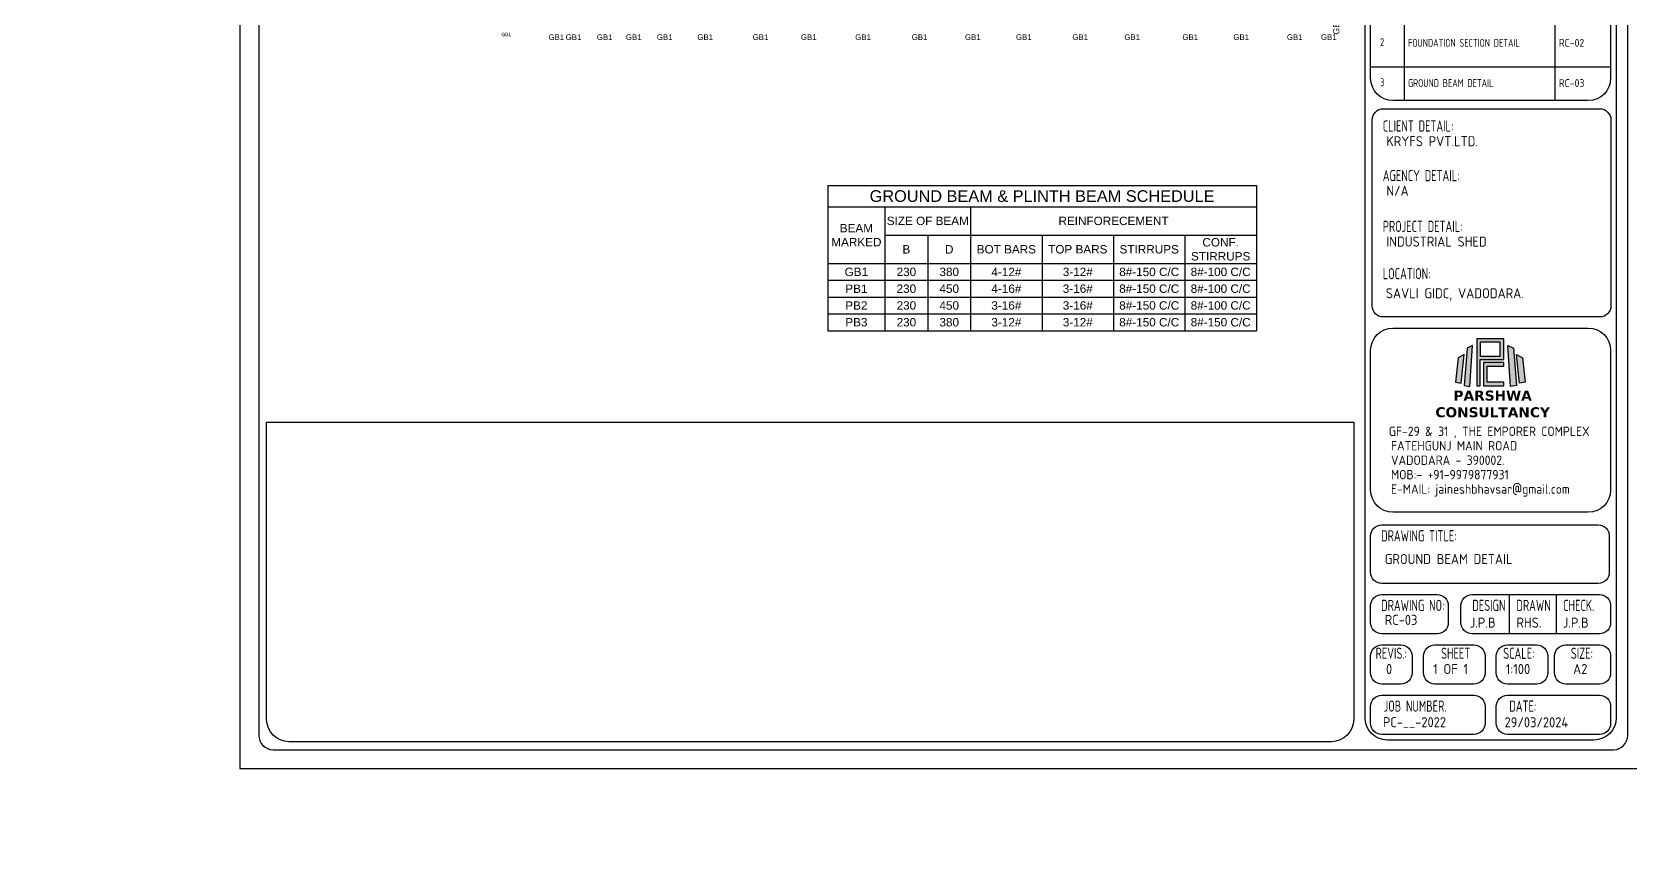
# Model space of a CAD drawing. Header units: inches. Extents: x -605 to 2991212, y -2872845 to 0.
# Drawn here: x 2453258 to 2567494, y -2346287 to -2287136 of the extents above; entities that cross this region are included whole.
import ezdxf
from ezdxf import colors
from ezdxf.entities.mleader import LeaderData, LeaderLine
from ezdxf.enums import TextEntityAlignment as Align
from ezdxf.math import Vec2, Vec3

# ---------------------------------------------------------------- set-up
doc = ezdxf.new("R2010")
doc.units = ezdxf.units.IN
doc.header["$LTSCALE"] = 600
doc.header["$MEASUREMENT"] = 0
doc.layers.add('rRCC 2', color=40, linetype='Continuous', lineweight=15)
doc.layers.add('rSHEET', color=2, linetype='Continuous', lineweight=30)
doc.layers.add('see level', color=2, linetype='Continuous')
doc.styles.get("Standard").update_dxf_attribs({"font": 'arial.ttf'})
doc.styles.add('TEXT3', font='geniso.shx')
doc.styles.add('TEXT3 0.75NA', font='geniso.shx', dxfattribs={"width": 0.75})

# ---------------------------------------------------------------- blocks, each defined once
blk = doc.blocks.new('*T1204')
at = {"layer": 'see level', "color": 0, "linetype": 'ByBlock', "lineweight": -2}
for p, q in [((0, 0), (30635, 0)), ((0, 0), (0, -5576)), ((30635, 0), (30635, -10378)), ((0, -1512), (30635, -1512)), ((4085, -1512), (4085, -10378)), ((10212, -1512), (10212, -10378)), ((4085, -3544), (30635, -3544)), ((7148, -3544), (7148, -10378)), ((15317, -3544), (15317, -10378)), ((20423, -3544), (20423, -10378)), ((25529, -3544), (25529, -10378)), ((0, -5576), (30635, -5576)), ((0, -5576), (0, -10378)), ((0, -6776), (30635, -6776)), ((0, -7977), (30635, -7977)), ((0, -9177), (30635, -9177)), ((0, -10378), (30635, -10378))]:
    blk.add_line(p, q, dxfattribs=at)
at = {"layer": 'see level', "color": 0, "linetype": 'ByBlock', "attachment_point": 5}
for s, insert, char_height, width in [('GROUND BEAM & PLINTH BEAM SCHEDULE', (15317, -756), 833.64, 30234.8), ('SIZE OF BEAM', (7148, -2528), 600.22, 5726.84), ('REINFORECEMENT', (20423, -2528), 600.22, 20023.15), ('BEAM MARKED', (2042, -3544), 600.22, 3684.51), ('B', (5616, -4560), 600, 2663.35), ('D', (8680, -4560), 600, 2663.35), ('BOT BARS', (12765, -4560), 600.2, 4705.68), ('TOP BARS', (17870, -4560), 600.2, 4705.68), ('STIRRUPS', (22976, -4560), 600.2, 4705.68), ('CONF. STIRRUPS', (28082, -4560), 600.22, 4705.68), ('GB1', (2042, -6176), 600.2, 3684.51), ('230', (5616, -6176), 600.2, 2663.35), ('380', (8680, -6176), 600.2, 2663.35), ('4-12#', (12765, -6176), 600.2, 4705.68), ('3-12#', (17870, -6176), 600.2, 4705.68), ('8#-150 C/C', (22976, -6176), 600.2, 4705.68), ('8#-100 C/C', (28082, -6176), 600.2, 4705.68), ('PB1', (2042, -7376), 600.2, 3684.51), ('230', (5616, -7376), 600.2, 2663.35), ('450', (8680, -7376), 600.2, 2663.35), ('4-16#', (12765, -7376), 600.2, 4705.68), ('3-16#', (17870, -7376), 600.2, 4705.68), ('8#-150 C/C', (22976, -7376), 600.2, 4705.68), ('8#-100 C/C', (28082, -7376), 600.2, 4705.68), ('PB2', (2042, -8577), 600.2, 3684.51), ('230', (5616, -8577), 600.2, 2663.35), ('450', (8680, -8577), 600.2, 2663.35), ('3-16#', (12765, -8577), 600.2, 4705.68), ('3-16#', (17870, -8577), 600.2, 4705.68), ('8#-150 C/C', (22976, -8577), 600.2, 4705.68), ('8#-100 C/C', (28082, -8577), 600.2, 4705.68), ('PB3', (2042, -9777), 600.2, 3684.51), ('230', (5616, -9777), 600.2, 2663.35), ('380', (8680, -9777), 600.2, 2663.35), ('3-12#', (12765, -9777), 600.2, 4705.68), ('3-12#', (17870, -9777), 600.2, 4705.68), ('8#-150 C/C', (22976, -9777), 600.2, 4705.68), ('\\A0;\\fArial|b0|i0|c0|p34;\\H1x;\\l\\o\\k\\Q0;\\W1;\\T1;\\C0;8#-150 C/C\\P', (28082, -9777), 600.22, 4705.68)]:
    blk.add_mtext(s, dxfattribs=dict(at, insert=insert, char_height=char_height, width=width))
blk = doc.blocks.new('Q')
at = {"linetype": 'Continuous', "ltscale": 0.5}
h = blk.add_hatch(color=152, dxfattribs=at)
h.dxf.hatch_style = 1
h.paths.add_polyline_path([(9.79, 19.18), (9.79, 9.76), (10.5, 9.76), (10.5, 15.05), (15.19, 15.05), (15.19, 19.18)])
h.paths.add_polyline_path([(10.5, 18.5), (10.5, 15.72), (14.45, 15.72), (14.45, 18.5)], flags=16)
h = blk.add_hatch(color=152, dxfattribs=at)
h.dxf.hatch_style = 1
h.paths.add_polyline_path([(6.07, 15.37), (5.53, 10.52), (6.67, 10.29), (7.27, 16.02)])
h.paths.add_polyline_path([(18.9, 15.37), (19.44, 10.52), (18.3, 10.29), (17.7, 16.02)])
h = blk.add_hatch(color=10, dxfattribs=at)
h.dxf.hatch_style = 1
h.paths.add_polyline_path([(7.87, 17.31), (7.27, 9.83), (8.41, 9.62), (8.96, 17.82)])
h.paths.add_polyline_path([(17.1, 17.31), (17.7, 9.83), (16.56, 9.62), (16.01, 17.82)])
h = blk.add_hatch(color=152, dxfattribs=at)
h.dxf.hatch_style = 1
h.paths.add_polyline_path([(11.15, 14.43), (11.15, 9.76), (15.19, 9.76), (15.19, 10.52), (11.87, 10.52), (11.87, 13.69), (15.19, 13.69), (15.19, 14.43)])
at = {"color": 152, "linetype": 'Continuous'}
for points in [[(9.79, 19.18), (9.79, 9.76), (10.5, 9.76), (10.5, 15.05), (15.19, 15.05), (15.19, 19.18), (9.79, 19.18)], [(6.07, 15.37), (5.53, 10.52), (6.67, 10.29), (7.27, 16.02), (6.07, 15.37)], [(10.5, 18.5), (10.5, 15.72), (14.45, 15.72), (14.45, 18.5), (10.5, 18.5)], [(18.9, 15.37), (19.44, 10.52), (18.3, 10.29), (17.7, 16.02), (18.9, 15.37)], [(11.15, 14.43), (11.15, 9.76), (15.19, 9.76), (15.19, 10.52), (11.87, 10.52), (11.87, 13.69), (15.19, 13.69), (15.19, 14.43), (11.15, 14.43)]]:
    blk.add_lwpolyline(points, dxfattribs=at)
at = {"color": 10, "linetype": 'Continuous'}
for points in [[(7.87, 17.31), (7.27, 9.83), (8.41, 9.62), (8.96, 17.82), (7.87, 17.31)], [(17.1, 17.31), (17.7, 9.83), (16.56, 9.62), (16.01, 17.82), (17.1, 17.31)]]:
    blk.add_lwpolyline(points, dxfattribs=at)
at = {"linetype": 'Continuous', "insert": (1.32, 8.82), "char_height": 2, "attachment_point": 1}
blk.add_mtext_dynamic_manual_height_columns('\\pxqc;{\\fVerdana|b1|i0|c0|p34;\\C152;PARSHWA\\PCONSULTANCY }', width=23.282, gutter_width=1, heights=[6.3], dxfattribs=at)
blk = doc.blocks.new('_DotBlank')
at = {"color": 0, "linetype": 'ByBlock', "lineweight": -2}
blk.add_line((-0.5, 0), (-1, 0), dxfattribs=at)
blk.add_circle((0, 0), 0.5, dxfattribs=at)

msp = doc.modelspace()

# ---------------------------------------------------------------- linework, layer by layer
at = {"layer": 'rSHEET'}
for p, q in [((2551342.9, -2280874.1), (2551342.9, -2292047.2)), ((2562116.9, -2280874.1), (2562116.9, -2292047.2)), ((2566107.3, -2289653), (2548948.6, -2289653)), ((2558853.5, -2327371.4), (2558853.5, -2330174)), ((2562210.9, -2327371.4), (2562210.9, -2330174))]:
    msp.add_line(p, q, dxfattribs=at)
msp.add_lwpolyline([(2568681.6, -2339818.9), (2568681.6, -2197596.6), (2468120.2, -2197596.6), (2468120.2, -2339818.9)], close=True, dxfattribs=at)
for points in [[(2567329.6, -2337448.6), (2567329.6, -2199967, 0.41421356), (2566313.7, -2198951.1), (2470488, -2198951.1, 0.41421356), (2469472.2, -2199967), (2469472.2, -2337448.6, 0.41421356), (2470488, -2338464.4), (2566313.7, -2338464.4, 0.41421356)], [(2548549.6, -2268685), (2566506.4, -2268685), (2566506.4, -2336178.3, -0.41421356), (2564910.2, -2337774.4), (2550145.8, -2337774.4, -0.41421356), (2548549.6, -2336178.3)], [(2566107.3, -2282502.2), (2566107.3, -2290451, -0.41421356), (2564511.2, -2292047.2), (2550544.8, -2292047.2, -0.41421356), (2548948.6, -2290451), (2548948.6, -2282502.2, -0.41421356), (2550576.8, -2280874.1), (2564479.2, -2280874.1, -0.41421356)], [(2565327.5, -2307518.1), (2549858.3, -2307518.1, -0.41421356), (2549060.2, -2306720), (2549060.2, -2293426.9, -0.41421356), (2549858.3, -2292628.8), (2565327.5, -2292628.8, -0.41421356), (2566125.6, -2293426.9), (2566125.6, -2306720, -0.41421356)], [(2550544.8, -2308316.1), (2564511.2, -2308316.1, -0.41421356), (2566107.3, -2309912.3), (2566107.3, -2319888.3, -0.41421356), (2564511.2, -2321484.4), (2550544.8, -2321484.4, -0.41421356), (2548948.6, -2319888.3), (2548948.6, -2309912.3, -0.41421356)], [(2470029.9, -2315038.6), (2547740.8, -2315038.6), (2547740.8, -2336298.7, -0.41421356), (2546144.6, -2337894.9), (2471626.1, -2337894.9, -0.41421356), (2470029.9, -2336298.7)], [(2565212.6, -2326573.3), (2549746.7, -2326573.3, -0.41421356), (2548948.6, -2325775.3), (2548948.6, -2323191.7, -0.41421356), (2549746.7, -2322393.7), (2565212.6, -2322393.7, -0.41421356), (2566010.7, -2323191.7), (2566010.7, -2325775.3, -0.41421356)], [(2553705.5, -2330174), (2549746.7, -2330174, -0.41421356), (2548948.6, -2329375.9), (2548948.6, -2328169.5, -0.41421356), (2549746.7, -2327371.4), (2553705.5, -2327371.4, -0.41421356), (2554503.6, -2328169.5), (2554503.6, -2329375.9, -0.41421356)], [(2565309.2, -2330174), (2556202, -2330174, -0.41421356), (2555403.9, -2329375.9), (2555403.9, -2328169.5, -0.41421356), (2556202, -2327371.4), (2565309.2, -2327371.4, -0.41421356), (2566107.3, -2328169.5), (2566107.3, -2329375.9, -0.41421356)], [(2549746.7, -2330972.1), (2551119.8, -2330972.1, -0.41421356), (2551917.9, -2331770.2), (2551917.9, -2332976.6, -0.41421356), (2551119.8, -2333774.7), (2549746.7, -2333774.7, -0.41421356), (2548948.6, -2332976.6), (2548948.6, -2331770.2, -0.41421356)], [(2553536.3, -2330972.1), (2556330.9, -2330972.1, -0.41421356), (2557128.9, -2331770.2), (2557128.9, -2332976.6, -0.41421356), (2556330.9, -2333774.7), (2553536.3, -2333774.7, -0.41421356), (2552738.2, -2332976.6), (2552738.2, -2331770.2, -0.41421356)], [(2558725.1, -2330972.1), (2560820.1, -2330972.1, -0.41421356), (2561618.1, -2331770.2), (2561618.1, -2332976.6, -0.41421356), (2560820.1, -2333774.7), (2558725.1, -2333774.7, -0.41421356), (2557927, -2332976.6), (2557927, -2331770.2, -0.41421356)], [(2562903.6, -2330972.1), (2565309.2, -2330972.1, -0.41421356), (2566107.3, -2331770.2), (2566107.3, -2332976.6, -0.41421356), (2565309.2, -2333774.7), (2562903.6, -2333774.7, -0.41421356), (2562105.6, -2332976.6), (2562105.6, -2331770.2, -0.41421356)], [(2556330.9, -2337375.4), (2549746.7, -2337375.4, -0.41421356), (2548948.6, -2336577.3), (2548948.6, -2335370.9, -0.41421356), (2549746.7, -2334572.8), (2556330.9, -2334572.8, -0.41421356), (2557128.9, -2335370.9), (2557128.9, -2336577.3, -0.41421356)], [(2565309.2, -2337375.4), (2558725.1, -2337375.4, -0.41421356), (2557927, -2336577.3), (2557927, -2335370.9, -0.41421356), (2558725.1, -2334572.8), (2565309.2, -2334572.8, -0.41421356), (2566107.3, -2335370.9), (2566107.3, -2336577.3, -0.41421356)]]:
    msp.add_lwpolyline(points, format="xyb", close=True, dxfattribs=at)

# ---------------------------------------------------------------- block references
msp.add_blockref('*T1204', (2510147.5, -2298123))
at = {"linetype": 'Continuous', "xscale": 357.6196611876754, "yscale": 357.6196611876754, "zscale": 357.6196611876754}
msp.add_blockref('Q', (2553036.7, -2315937.7), dxfattribs=at)

# ---------------------------------------------------------------- texts
at = {"layer": 'rRCC 2'}
msp.add_text('GB1', height=450, rotation=90, dxfattribs=at).set_placement((2546489.8, -2286704.1), align=Align.MIDDLE_CENTER)
for height, p in [(250, (2487167.4, -2287315.9)), (400, (2490740.6, -2287509.5)), (400, (2491968.3, -2287509.5)), (400, (2494198.1, -2287509.5)), (400, (2496276.8, -2287509.5)), (400, (2498486.5, -2287509.5)), (400, (2501384.1, -2287509.5)), (400, (2505338.7, -2287509.5)), (400, (2508786, -2287509.5)), (400, (2512668, -2287509.5)), (400, (2516706, -2287509.5)), (400, (2520510.8, -2287509.5)), (400, (2524157.2, -2287509.5)), (400, (2528188, -2287509.5)), (400, (2531904.5, -2287509.5)), (400, (2536054.3, -2287509.5)), (400, (2539701.2, -2287509.5)), (400, (2543522.6, -2287509.5)), (400, (2545959.1, -2287509.5))]:
    msp.add_text('GB1', height=height, dxfattribs=at).set_placement(p, align=Align.MIDDLE_CENTER)
at = {"layer": 'rSHEET', "style": 'TEXT3 0.75NA', "width": 0.75}
for s, height, p in [('2', 564.3, (2549632.2, -2288143.3)), ('FOUNDATION SECTION DETAIL', 564.298, (2551625.5, -2288200.5)), ('CLIENT DETAIL:', 798.078, (2549817.5, -2294261.1)), ('AGENCY DETAIL:', 798.078, (2549817.5, -2297808.7)), ('PROJECT DETAIL:', 798.078, (2549817.5, -2301439.8)), ('LOCATION:', 798.08, (2549817.5, -2304820.6)), ('DRAWING TITLE:', 798.078, (2549706, -2323566.8)), ('DRAWING NO:', 798.078, (2549706, -2328544.6)), ('DESIGN', 798.08, (2556219.5, -2328544.6)), ('DRAWN', 798.08, (2559373.5, -2328544.6)), ('CHECK.', 798.08, (2562710.5, -2328544.6)), ('REVIS.:', 798.08, (2549306.2, -2331969.7)), ('SHEET', 798.08, (2553985.1, -2331969.7)), ('SCALE:', 798.08, (2558424.9, -2331969.7)), ('SIZE:', 798.08, (2563262.8, -2331969.7)), ('JOB NUMBER.', 798.078, (2549886.4, -2335746)), ('DATE:', 798.08, (2558864.8, -2335746))]:
    msp.add_text(s, height=height, dxfattribs=at).set_placement(p)
at = {"layer": 'rSHEET'}
for s, height, style, p in [('RC-02', 564.3, 'TEXT3 0.75NA', (2562399.5, -2288200.5)), ('KRYFS PVT.LTD.', 718.27, 'TEXT3', (2550071.8, -2295308.3)), ('N/A', 718.27, 'TEXT3', (2550071.8, -2298855.9)), ('INDUSTRIAL SHED', 718.27, 'TEXT3', (2550071.8, -2302487.1)), ('SAVLI GIDC, VADODARA.', 718.27, 'TEXT3', (2550037.2, -2306181.4)), ('GROUND BEAM DETAIL', 718.27, 'TEXT3', (2549960.3, -2325191.6)), ('RC-03', 718.27, 'TEXT3', (2549960.3, -2329540.9)), ('J.P.B', 718.27, 'TEXT3', (2556034.7, -2329738.6)), ('RHS.', 718.27, 'TEXT3', (2559372.9, -2329738.6)), ('J.P.B', 718.27, 'TEXT3', (2562685.4, -2329738.6)), ('0', 718.3, 'TEXT3', (2550047.1, -2333055.6)), ('1 OF 1', 718.27, 'TEXT3', (2553423.3, -2333055.6)), ('1:100', 718.27, 'TEXT3', (2558615.8, -2333055.6)), ('A2', 718.27, 'TEXT3', (2563423.9, -2333055.6)), ('PC-__-2022', 718.27, 'TEXT3', (2549825.6, -2336856.4)), ('29/03/2024', 718.27, 'TEXT3', (2558525.4, -2336866.2))]:
    msp.add_text(s, height=height, dxfattribs=dict(at, style=style)).set_placement(p)
at = {"layer": 'rSHEET', "color": 1, "style": 'TEXT3 0.75NA', "width": 0.75}
for s, height, p in [('3', 564.3, (2549632.2, -2291018.4)), ('GROUND BEAM DETAIL', 564.298, (2551625.5, -2291075.6))]:
    msp.add_text(s, height=height, dxfattribs=at).set_placement(p)
at = {"layer": 'rSHEET', "color": 1, "style": 'TEXT3 0.75NA'}
msp.add_text('RC-03', height=564.3, dxfattribs=at).set_placement((2562399.5, -2291075.6))
at = {"layer": 'rSHEET', "lineweight": 13, "style": 'TEXT3'}
for s, p in [('GF-29 & 31 , THE EMPORER COMPLEX', (2550250.4, -2316034.8)), ('FATEHGUNJ MAIN ROAD', (2550405.2, -2317066.9)), ('VADODARA - 390002.', (2550405.2, -2318099.1)), ('MOB:- +91-9979877931', (2550405.2, -2319131.2)), ('E-MAIL: jaineshbhavsar@gmail.com', (2550405.2, -2320163.4))]:
    msp.add_text(s, height=672.427, dxfattribs=at).set_placement(p)

# ---------------------------------------------------------------- leaders
at = {"layer": 'rRCC 2', "color": 7}
ml = msp.add_multileader_mtext('Standard', dxfattribs=at)
ml.set_content('\\A1;\\W0.85;(a)4-12# ', color=7, style='TEXT3')
ml.set_leader_properties(color=256, linetype='ByLayer', lineweight=-1)
ml.set_arrow_properties(name='DOTBLANK')
ml.build(insert=Vec2(0, 0))
ml.multileader.update_dxf_attribs({"text_top_attachment_type": 0, "text_bottom_attachment_type": 0, "dogleg_length": 7.47, "arrow_head_size": 187.5, "scale": 75})
ctx = ml.context
ctx.base_point, ctx.scale, ctx.char_height, ctx.arrow_head_size, ctx.landing_gap_size, ctx.plane_origin = Vec3(2474235.5, -2625457.1), 75, 250, 187.5, 6.75, Vec3(2469885.5, -2625505)
ctx.text_align_type = 2
notes = []
notes.append((ctx, [(0, (0, 0, 0), (0, 0), (1, 0), 1, [])]))
ctx.mtext.insert, ctx.mtext.alignment, ctx.mtext.flow_direction = Vec3(2475262.2, -2625325.8), 3, 5
for ctx, leaders in notes:
    for number, flags, end, landing, length, lines in leaders:
        leader = LeaderData()
        leader.index, (leader.has_last_leader_line, leader.has_dogleg_vector, leader.attachment_direction) = number, flags
        leader.last_leader_point, leader.dogleg_vector, leader.dogleg_length = Vec3(end), Vec3(landing), length
        for number, points, colour, breaks in lines:
            line = LeaderLine()
            line.index, line.vertices, line.color, line.breaks = number, Vec3.list(points), colors.encode_raw_color(colour), breaks
            leader.lines.append(line)
        ctx.leaders.append(leader)

doc.saveas('drawing.dxf')
